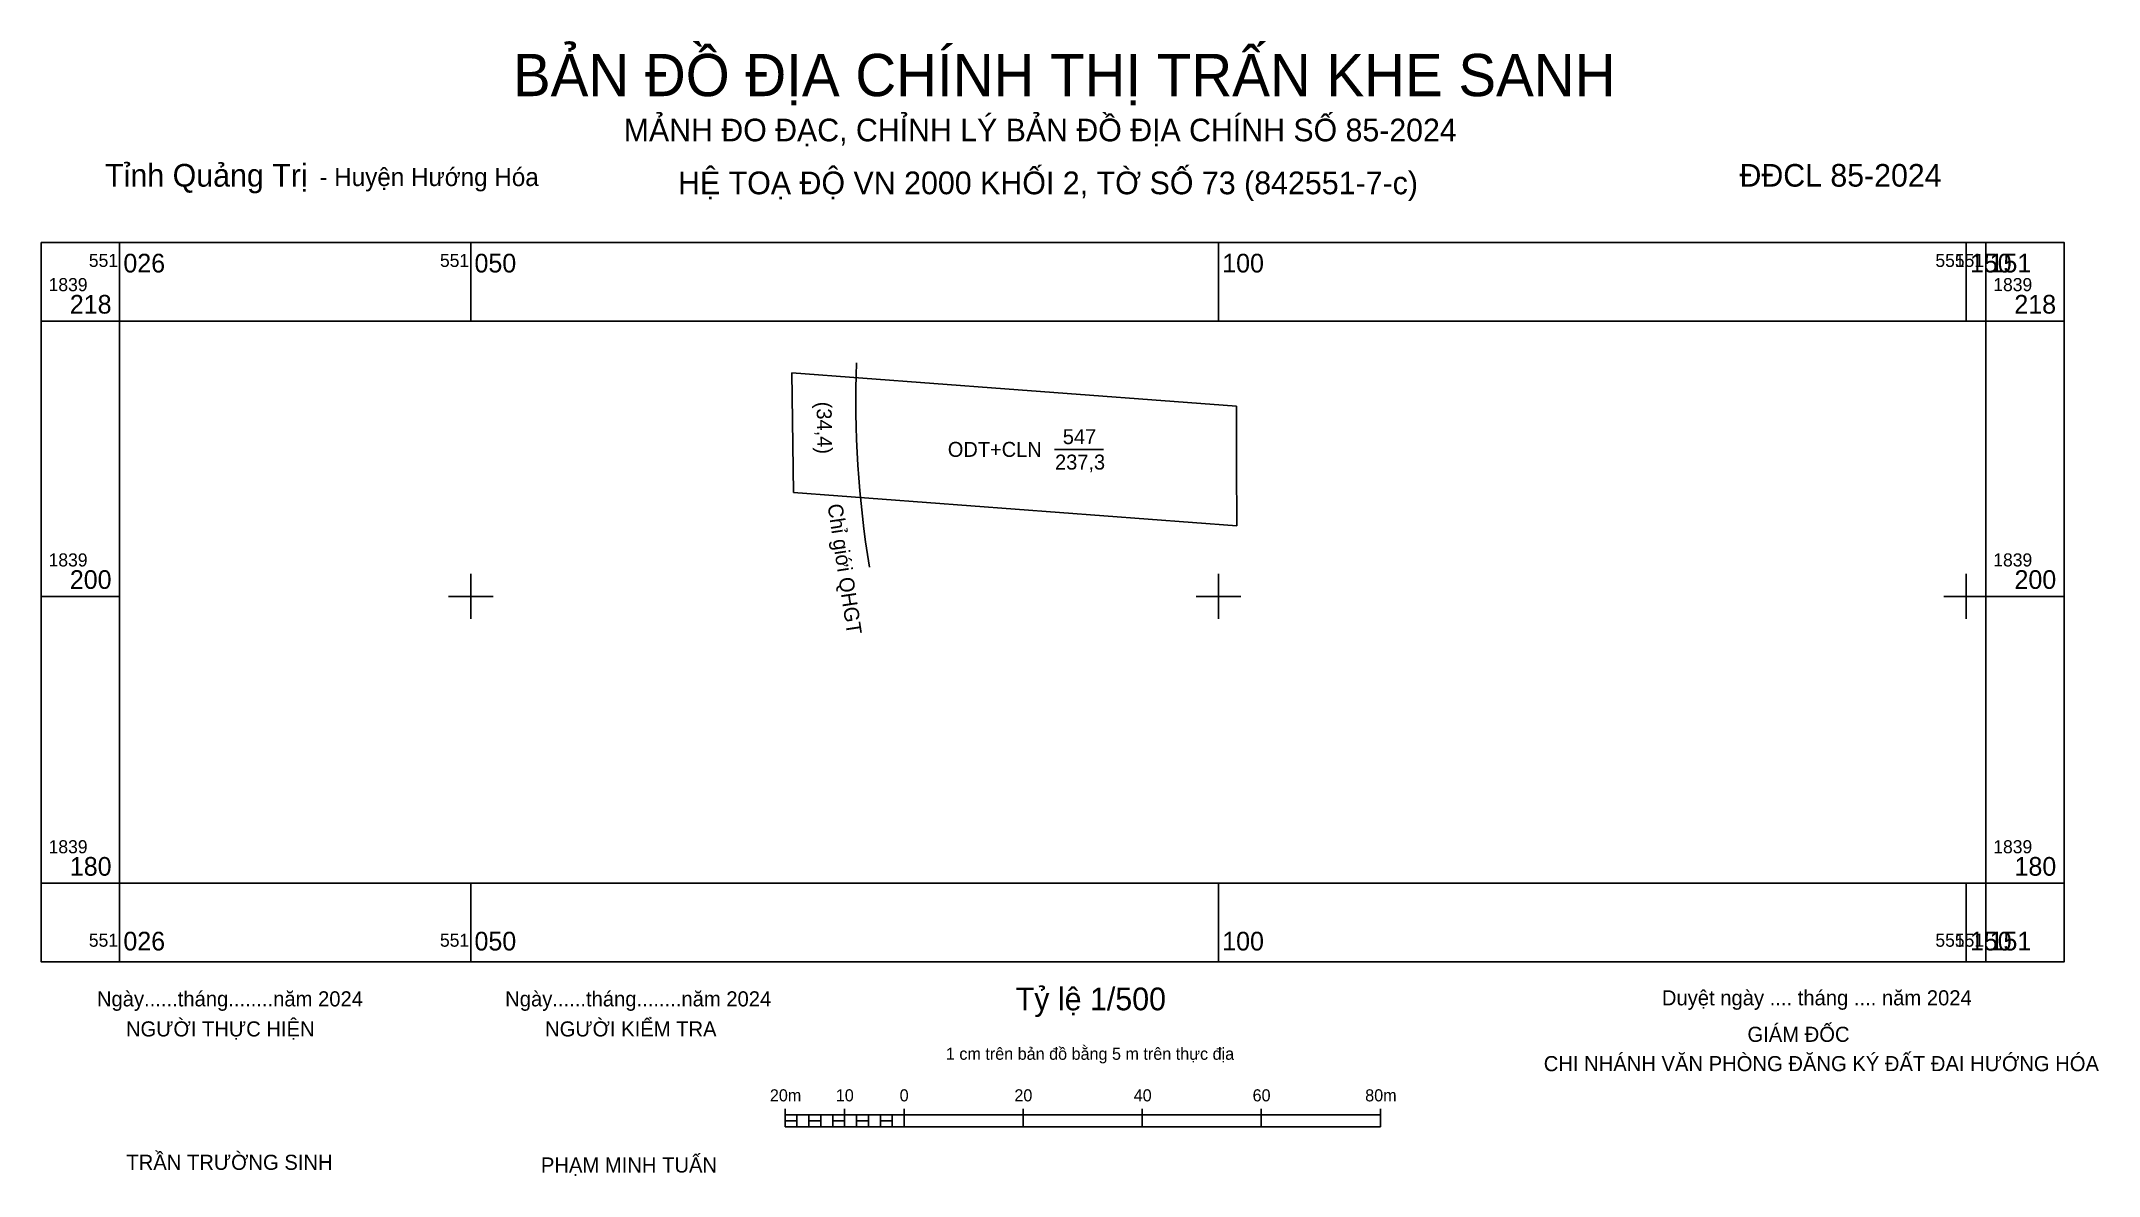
# Model space of a CAD drawing. Extents: x 551021 to 551159, y 1839161 to 1839237.
import ezdxf

# ---------------------------------------------------------------- set-up
doc = ezdxf.new("R2010")
doc.units = 0
for name, color, linetype in [('Level 1', 7, 'Continuous'), ('Level 10', 7, 'Continuous'), ('Level 2', 7, 'Continuous'), ('Level 30', 7, 'Continuous'), ('Level 6', 7, 'Continuous'), ('Level 63', 7, 'Continuous')]:
    doc.layers.add(name, color=color, linetype=linetype)

msp = doc.modelspace()

# ---------------------------------------------------------------- linework, layer by layer
at = {"layer": 'Level 10'}
for p, q in [((551071.46, 1839214.94), (551071.59, 1839206.94)), ((551071.46, 1839214.94), (551085.72, 1839213.87)), ((551085.72, 1839213.87), (551101.2, 1839212.71)), ((551101.2, 1839212.71), (551101.21, 1839208.82)), ((551101.21, 1839208.82), (551101.23, 1839204.71)), ((551071.59, 1839206.94), (551101.23, 1839204.71))]:
    msp.add_line(p, q, dxfattribs=at)
at = {"layer": 'Level 2'}
for p, q in [((551071.02, 1839164.52), (551071.02, 1839165.73)), ((551071.02, 1839165.33), (551110.83, 1839165.33)), ((551071.81, 1839164.52), (551071.81, 1839165.33)), ((551072.61, 1839164.52), (551072.61, 1839165.33)), ((551073.41, 1839164.52), (551073.41, 1839165.33)), ((551074.2, 1839164.52), (551074.2, 1839165.33)), ((551075, 1839164.52), (551075, 1839165.73)), ((551075.79, 1839164.52), (551075.79, 1839165.33)), ((551076.59, 1839164.52), (551076.59, 1839165.33)), ((551077.39, 1839164.52), (551077.39, 1839165.33)), ((551078.18, 1839164.52), (551078.18, 1839165.33)), ((551078.98, 1839164.52), (551078.98, 1839165.73)), ((551086.94, 1839164.52), (551086.94, 1839165.73)), ((551094.9, 1839164.52), (551094.9, 1839165.73)), ((551102.86, 1839164.52), (551102.86, 1839165.73)), ((551110.83, 1839164.52), (551110.83, 1839165.73)), ((551071.02, 1839164.52), (551110.83, 1839164.52))]:
    msp.add_line(p, q, dxfattribs=at)
for points in [[(551071.02, 1839164.52), (551071.81, 1839164.52), (551071.81, 1839164.93), (551071.02, 1839164.93)], [(551072.61, 1839164.52), (551073.41, 1839164.52), (551073.41, 1839164.93), (551072.61, 1839164.93)], [(551074.2, 1839164.52), (551075, 1839164.52), (551075, 1839164.93), (551074.2, 1839164.93)], [(551075.79, 1839164.52), (551076.59, 1839164.52), (551076.59, 1839164.93), (551075.79, 1839164.93)], [(551077.39, 1839164.52), (551078.18, 1839164.52), (551078.18, 1839164.93), (551077.39, 1839164.93)]]:
    msp.add_lwpolyline(points, close=True, dxfattribs=at)
at = {"layer": 'Level 30'}
msp.add_arc((551142.69, 1839213), 66.94, 177.7519, 189.4919, dxfattribs=at)
at = {"layer": 'Level 6'}
msp.add_line((551089.04, 1839209.83), (551092.3, 1839209.83), dxfattribs=at)
at = {"layer": 'Level 63'}
for p, q in [((551026.52, 1839218.41), (551026.52, 1839223.66)), ((551050, 1839218.41), (551050, 1839223.66)), ((551100, 1839218.41), (551100, 1839223.66)), ((551150, 1839218.41), (551150, 1839223.66)), ((551151.31, 1839218.41), (551151.31, 1839223.66)), ((551026.52, 1839218.41), (551021.27, 1839218.41)), ((551151.31, 1839218.41), (551156.56, 1839218.41)), ((551050, 1839198.5), (551050, 1839201.5)), ((551100, 1839198.5), (551100, 1839201.5)), ((551150, 1839198.5), (551150, 1839201.5)), ((551026.52, 1839200), (551021.27, 1839200)), ((551048.5, 1839200), (551051.5, 1839200)), ((551098.5, 1839200), (551101.5, 1839200)), ((551148.5, 1839200), (551151.5, 1839200)), ((551151.31, 1839200), (551156.56, 1839200)), ((551026.52, 1839180.82), (551021.27, 1839180.82)), ((551026.52, 1839180.82), (551026.52, 1839175.57)), ((551050, 1839180.82), (551050, 1839175.57)), ((551100, 1839180.82), (551100, 1839175.57)), ((551150, 1839180.82), (551150, 1839175.57)), ((551151.31, 1839180.82), (551151.31, 1839175.57)), ((551151.31, 1839180.82), (551156.56, 1839180.82))]:
    msp.add_line(p, q, dxfattribs=at)
for points in [[(551021.27, 1839223.66), (551156.56, 1839223.66), (551156.56, 1839175.57), (551021.27, 1839175.57), (551021.27, 1839223.66)], [(551026.52, 1839218.41), (551151.31, 1839218.41), (551151.31, 1839180.82), (551026.52, 1839180.82), (551026.52, 1839218.41)]]:
    msp.add_lwpolyline(points, dxfattribs=at)

# ---------------------------------------------------------------- texts
at = {"layer": 'Level 1'}
for s, rotation, p in [('(34,4)', 270.896, (551073.12, 1839213.01)), ('Chỉ giới QHGT', 278.6118, (551073.85, 1839206.12))]:
    msp.add_text(s, height=1, rotation=rotation, dxfattribs=at).set_placement(p)
at = {"layer": 'Level 2'}
for s, height, p in [('BẢN ĐỒ ĐỊA CHÍNH THỊ TRẤN KHE SANH', 2.827, (551052.82, 1839233.45)), ('MẢNH ĐO ĐẠC, CHỈNH LÝ BẢN ĐỒ ĐỊA CHÍNH SỐ 85-2024', 1.5143, (551060.23, 1839230.43)), ('Tỉnh Quảng Trị', 1.5185, (551025.55, 1839227.4)), ('- Huyện Hướng Hóa', 1.2116, (551039.88, 1839227.44)), ('HỆ TOẠ ĐỘ VN 2000 KHỐI 2, TỜ SỐ 73 (842551-7-c)', 1.5185, (551063.86, 1839226.89)), (' ĐĐCL 85-2024', 1.5143, (551134.28, 1839227.4)), ('Ngày......tháng........năm 2024', 1.0099, (551025, 1839172.58)), ('Ngày......tháng........năm 2024', 1.0099, (551052.3, 1839172.58)), ('Tỷ lệ 1/500', 1.5189, (551086.44, 1839172.32)), ('Duyệt ngày .... tháng .... năm 2024', 1.0099, (551129.65, 1839172.65)), ('NGƯỜI THỰC HIỆN', 1.0099, (551026.94, 1839170.57)), ('NGƯỜI KIỂM TRA', 1.0099, (551054.97, 1839170.57)), ('GIÁM ĐỐC', 1.01, (551135.37, 1839170.21)), ('1 cm trên bản đồ bằng 5 m trên thực địa', 0.8078, (551081.77, 1839169.01)), ('CHI NHÁNH VĂN PHÒNG ĐĂNG KÝ ĐẤT ĐAI HƯỚNG HÓA', 1.0099, (551121.75, 1839168.25)), ('20m', 0.808, (551070, 1839166.23)), ('10', 0.808, (551074.41, 1839166.23)), ('0', 0.808, (551078.68, 1839166.23)), ('20', 0.808, (551086.35, 1839166.23)), ('40', 0.808, (551094.33, 1839166.23)), ('60', 0.808, (551102.28, 1839166.23)), ('80m', 0.808, (551109.81, 1839166.23)), ('TRẦN TRƯỜNG SINH', 1.0099, (551026.97, 1839161.65)), ('PHẠM MINH TUẤN', 1.0099, (551054.69, 1839161.47))]:
    msp.add_text(s, height=height, dxfattribs=at).set_placement(p)
at = {"layer": 'Level 6'}
for s, p in [('ODT+CLN', (551081.9, 1839209.33)), ('547', (551089.59, 1839210.18)), ('237,3', (551089.07, 1839208.48))]:
    msp.add_text(s, height=1, dxfattribs=at).set_placement(p)
at = {"layer": 'Level 63'}
for s, height, p in [('551', 0.875, (551024.46, 1839222.03)), ('026', 1.25, (551026.77, 1839221.66)), ('551', 0.875, (551047.94, 1839222.03)), ('050', 1.25, (551050.25, 1839221.66)), ('100', 1.25, (551100.25, 1839221.66)), ('551', 0.875, (551147.94, 1839222.03)), ('551', 0.875, (551149.24, 1839222.03)), ('150', 1.25, (551150.25, 1839221.66)), ('151', 1.25, (551151.56, 1839221.66)), ('1839', 0.875, (551021.77, 1839220.41)), ('1839', 0.875, (551151.81, 1839220.41)), ('218', 1.25, (551023.19, 1839218.91)), ('218', 1.25, (551153.22, 1839218.91)), ('1839', 0.875, (551021.77, 1839202)), ('1839', 0.875, (551151.81, 1839202)), ('200', 1.25, (551023.19, 1839200.5)), ('200', 1.25, (551153.23, 1839200.5)), ('1839', 0.875, (551021.77, 1839182.82)), ('1839', 0.875, (551151.81, 1839182.82)), ('180', 1.25, (551023.19, 1839181.32)), ('180', 1.25, (551153.23, 1839181.32)), ('551', 0.875, (551024.46, 1839176.57)), ('026', 1.25, (551026.77, 1839176.32)), ('551', 0.875, (551047.94, 1839176.57)), ('050', 1.25, (551050.25, 1839176.32)), ('100', 1.25, (551100.25, 1839176.32)), ('551', 0.875, (551147.94, 1839176.57)), ('551', 0.875, (551149.24, 1839176.57)), ('150', 1.25, (551150.25, 1839176.32)), ('151', 1.25, (551151.56, 1839176.32))]:
    msp.add_text(s, height=height, dxfattribs=at).set_placement(p)

doc.saveas('drawing.dxf')
